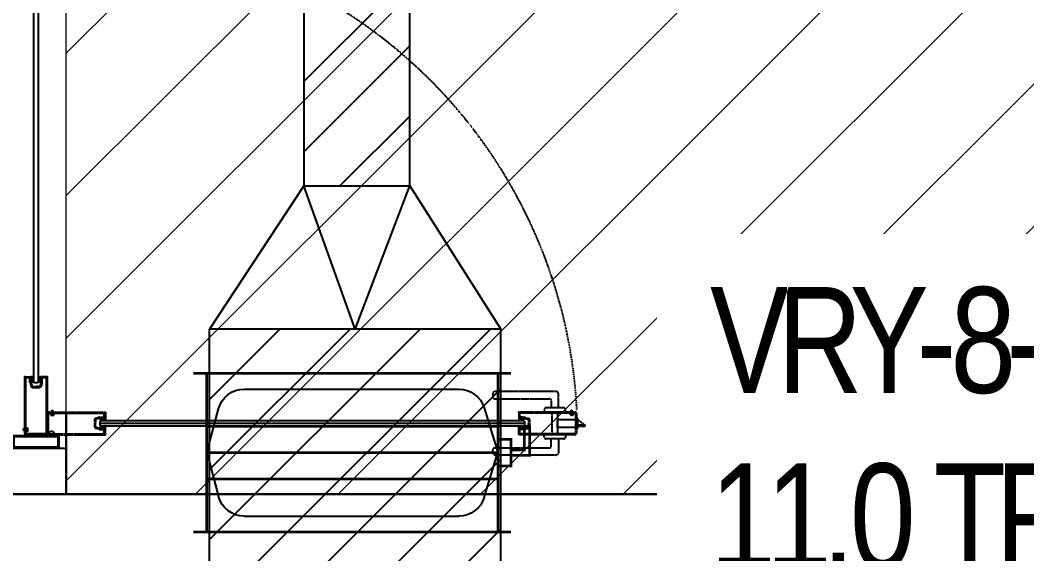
# Model space of a CAD drawing. Header units: millimetres. Extents: x 148480 to 578986, y 39883 to 155062.
# Drawn here: x 248764 to 250666, y 125419 to 126428 of the extents above; entities that cross this region are included whole.
import ezdxf

# ---------------------------------------------------------------- set-up
doc = ezdxf.new("R2010")
doc.units = ezdxf.units.MM
doc.linetypes.add('CONTINOUS', pattern=[0])
doc.linetypes.add('HIDDEN', pattern=[0.375, 0.25, -0.125])
for name, color, linetype in [('2', 7, 'Continuous'), ('CONC-WALL', 1, 'Continuous'), ('DNM JEB', 4, 'Continuous'), ('Hatch 01_UC', 7, 'Continuous'), ('Layer4', 6, 'Continuous'), ('M HVAC-Volume Control Damper', 3, 'Continuous'), ('M-HVAC ELLIPTICAL DUCT', 6, 'Continuous'), ('M-HVAC-INSULATION', 8, 'Continuous'), ('M-HVAC-SUPPLY AIR DUCT', 4, 'Continuous'), ('TENANCY', 3, 'Continuous')]:
    doc.layers.add(name, color=color, linetype=linetype)
for name, color, linetype, lineweight in [('I-PART-GYP', 6, 'Continuous', 30), ('M-HVAC-Volume Control Damper', 3, 'Continuous', 9), ('P-PIPE-IDEN', 7, 'Continuous', 9)]:
    doc.layers.add(name, color=color, linetype=linetype, lineweight=lineweight)
doc.styles.add('Arial_2', font='arial.ttf', dxfattribs={"height": 75})

# ---------------------------------------------------------------- blocks, each defined once
blk = doc.blocks.new('A$C5BB6640F')
at = {"layer": '2', "color": 8, "linetype": 'Continuous'}
for p, q in [((0.8, 2.6), (0, 0)), ((1, 2.6), (0.5, 0)), ((2.1, 8.2), (0.8, 8.2)), ((0.8, 8.2), (0.8, 2.6)), ((2.1, 6.4), (0.8, 6.4)), ((2.1, 4.5), (0.8, 4.5)), ((2.1, 2.6), (0.8, 2.6)), ((1.2, 2.6), (0.9, 0)), ((1.4, 2.6), (1.4, 0)), ((1.6, 2.6), (1.9, 0)), ((1.8, 2.6), (2.3, 0)), ((2.1, 8.2), (2.1, 2.6)), ((2.1, 2.6), (2.8, 0))]:
    blk.add_line(p, q, dxfattribs=at)
blk = doc.blocks.new('A$C4A242C7C')
at = {"layer": '2', "color": 8, "linetype": 'Continuous'}
for p, q in [((0, 4), (0, 115.4)), ((0.4, 115.8), (0.6, 115.8)), ((1.4, 115), (13, 115)), ((2, 113), (10.5, 113)), ((2, 4), (2, 113)), ((10.5, 103.9), (10.5, 113)), ((10.6, 103.4), (12.8, 95.2)), ((14, 111.3), (12.5, 111.3)), ((12.5, 104.8), (12.5, 111.3)), ((14, 104.8), (12.5, 104.8)), ((14.8, 103.8), (12.5, 103.8)), ((12.5, 103.8), (14.7, 95.7)), ((13, 115), (13, 112.6)), ((14.7, 112.6), (13, 112.6)), ((14, 110), (14, 111.3)), ((14, 106.1), (14, 104.8)), ((14.3, 109.8), (15, 110)), ((14.3, 106.3), (15, 106.1)), ((14.7, 112.6), (15.2, 110.4)), ((14.8, 103.8), (15.2, 105.6)), ((30.3, 112.6), (29.8, 110.4)), ((30.2, 103.8), (29.8, 105.6)), ((30.7, 109.8), (30, 110)), ((30.7, 106.3), (30, 106.1)), ((30.2, 103.8), (32.5, 103.8)), ((32, 112.6), (30.3, 112.6)), ((32.5, 103.8), (30.3, 95.7)), ((31, 111.3), (32.5, 111.3)), ((31, 110), (31, 111.3)), ((31, 106.1), (31, 104.8)), ((31, 104.8), (32.5, 104.8)), ((32, 115), (32, 112.6)), ((43.6, 115), (32, 115)), ((34.4, 103.4), (32.2, 95.2)), ((32.5, 104.8), (32.5, 111.3)), ((34.5, 113), (43, 113)), ((34.5, 103.9), (34.5, 113)), ((43, 14.2), (43, 113)), ((44.6, 115.8), (44.4, 115.8)), ((45, 11.7), (45, 115.4)), ((14.7, 95.7), (22.5, 95.7)), ((30.3, 93.7), (14.7, 93.7)), ((30.3, 95.7), (22.5, 95.7)), ((4, 2), (41, 2)), ((4, 0), (41, 0)), ((38.5, 8.4), (38.5, 11.7)), ((42.5, 13.7), (40.5, 13.7)), ((40.5, 8.8), (40.5, 11.3)), ((42.5, 6.4), (40.5, 6.4)), ((44, 11.7), (40.9, 11.7)), ((44, 8.4), (40.9, 8.4)), ((43, 4), (43, 5.9)), ((44, 11.6), (44, 11.7)), ((44, 8.4), (44, 8.5)), ((44.4, 11.2), (44.5, 11.2)), ((44.4, 8.9), (44.5, 8.9)), ((45, 4), (45, 8.4))]:
    blk.add_line(p, q, dxfattribs=at)
for centre, radius, start, end in [((0.4, 115.4), 0.4, 90, 180), ((0.6, 115.4), 0.4, 0, 90), ((1.4, 115.4), 0.4, 180, 270), ((12.5, 103.9), 2, 180, 195), ((14.2, 110), 0.2, 180, 285), ((14.2, 106.1), 0.2, 75, 180), ((14.8, 110.3), 0.4, 285, 15), ((14.8, 105.7), 0.4, 345, 75), ((30.1, 110.3), 0.4, 165, 255), ((30.1, 105.7), 0.4, 105, 195), ((30.8, 110), 0.2, 255, 0), ((30.8, 106.1), 0.2, 0, 105), ((32.5, 103.9), 2, 345, 0), ((43.6, 115.4), 0.4, 270, 0), ((44.4, 115.4), 0.4, 90, 180), ((44.6, 115.4), 0.4, 0, 90), ((14.7, 95.7), 2, 195, 270), ((30.3, 95.7), 2, 270, 345), ((4, 4), 4, 180, 270), ((4, 4), 2, 180, 270), ((40.5, 11.7), 2, 90, 180), ((40.5, 8.4), 2, 180, 270), ((40.9, 11.3), 0.4, 90, 180), ((40.9, 8.8), 0.4, 180, 270), ((41, 4), 4, 270, 0), ((41, 4), 2, 270, 0), ((42.5, 14.2), 0.5, 270, 0), ((42.5, 5.9), 0.5, 0, 90), ((44.4, 11.6), 0.4, 180, 270), ((44.4, 8.5), 0.4, 90, 180), ((44.5, 11.7), 0.5, 270, 0), ((44.5, 8.4), 0.5, 0, 90)]:
    blk.add_arc(centre, radius, start, end, dxfattribs=at)
blk = doc.blocks.new('A$C109E4DED')
at = {"layer": 'TENANCY', "rotation": 90}
blk.add_blockref('A$C4A242C7C', (75.8, 0), dxfattribs=at)
blk = doc.blocks.new('A$C57546ED1')
at = {"layer": '2', "color": 8, "linetype": 'Continuous'}
mesh = blk.add_polyface(dxfattribs=at)
corners = [(1, 3.4), (0.7, 2.6), (0, 2.7), (0.8, 4.1)]
mesh.append_faces([[corners[k] for k in face] for face in [(0, 1, 2, 3)]], dxfattribs={"color": 8})
mesh = blk.add_polyface(dxfattribs=at)
corners = [(2, 3.4), (2, 2.6), (0.7, 2.6), (1, 3.4)]
mesh.append_faces([[corners[k] for k in face] for face in [(0, 1, 2, 3)]], dxfattribs={"color": 8})
mesh = blk.add_polyface(dxfattribs=at)
corners = [(2.3, 4.1), (2.2, 1.7), (2, 2.6), (2, 3.4)]
mesh.append_faces([[corners[k] for k in face] for face in [(0, 1, 2, 3)]], dxfattribs={"color": 8})
mesh = blk.add_polyface(dxfattribs=at)
corners = [(2.7, 3.4), (2.5, 2.5), (2.2, 1.7), (2.3, 4.1)]
mesh.append_faces([[corners[k] for k in face] for face in [(0, 1, 2, 3)]], dxfattribs={"color": 8})
mesh = blk.add_polyface(dxfattribs=at)
corners = [(3.3, 3.4), (3.2, 2.5), (2.5, 2.5), (2.7, 3.4)]
mesh.append_faces([[corners[k] for k in face] for face in [(0, 1, 2, 3)]], dxfattribs={"color": 8})
mesh = blk.add_polyface(dxfattribs=at)
corners = [(3.6, 4.2), (3.5, 2.4), (3.2, 2.5), (3.3, 3.4)]
mesh.append_faces([[corners[k] for k in face] for face in [(0, 1, 2, 3)]], dxfattribs={"color": 8})
mesh = blk.add_polyface(dxfattribs=at)
corners = [(4.1, 3.5), (3.9, 2.4), (3.5, 2.4), (3.6, 4.2)]
mesh.append_faces([[corners[k] for k in face] for face in [(0, 1, 2, 3)]], dxfattribs={"color": 8})
mesh = blk.add_polyface(dxfattribs=at)
corners = [(6.5, 3.6), (5.8, 2.3), (3.9, 2.4), (4.1, 3.5)]
mesh.append_faces([[corners[k] for k in face] for face in [(0, 1, 2, 3)]], dxfattribs={"color": 8})
mesh = blk.add_polyface(dxfattribs=at)
corners = [(6.8, 4.6), (6.2, 0), (5.8, 2.3), (6.5, 3.6)]
mesh.append_faces([[corners[k] for k in face] for face in [(0, 1, 2, 3)]], dxfattribs={"color": 8})
mesh = blk.add_polyface(dxfattribs=at)
corners = [(7.9, 4.6), (7.5, 0), (6.2, 0), (6.8, 4.6)]
mesh.append_faces([[corners[k] for k in face] for face in [(0, 1, 2, 3)]], dxfattribs={"color": 8})
blk = doc.blocks.new('GFC1')
at = {"color": 8, "linetype": 'Continuous'}
blk.add_line((329522.2, 126518.3), (321483.6, 126518.3), dxfattribs=at)
at = {"layer": 'CONC-WALL', "color": 8, "linetype": 'Continuous', "lineweight": 30}
blk.add_line((329522.2, 126518.3), (320233.1, 126518.3), dxfattribs=at)
for points in [[(321820.9, 126518.3), (320233.1, 126518.3)], [(322020.9, 126518.3), (321820.9, 126518.3)]]:
    blk.add_lwpolyline(points, dxfattribs=at)
at = {"layer": 'DNM JEB', "color": 8}
for p, q in [((321421.7, 127477.3), (321421.7, 126731)), ((321431.2, 126731), (321431.2, 127477.3)), ((322347.6, 126656.9), (321548.1, 126656.9)), ((321548.1, 126647.4), (322347.6, 126647.4))]:
    blk.add_line(p, q, dxfattribs=at)
at = {"layer": 'DNM JEB', "color": 8, "linetype": 'HIDDEN'}
for p, q in [((321456.8, 126674.8), (321456.1, 126677.3)), ((321457, 126674.8), (321456.5, 126677.3)), ((321457.2, 126674.8), (321456.9, 126677.3)), ((321457.4, 126674.8), (321457.4, 126677.3)), ((321457.6, 126674.8), (321457.8, 126677.3)), ((321457.8, 126674.8), (321458.3, 126677.3)), ((321458, 126674.8), (321458.7, 126677.3)), ((322437.8, 126674.8), (322437.1, 126677.3)), ((322438, 126674.8), (322437.5, 126677.3)), ((322438.2, 126674.8), (322438, 126677.3)), ((322438.4, 126674.8), (322438.4, 126677.3)), ((322438.6, 126674.8), (322438.9, 126677.3)), ((322438.8, 126674.8), (322439.3, 126677.3)), ((322439, 126674.8), (322439.8, 126677.3)), ((321447.9, 126634.6), (321447.9, 126669.8)), ((321449.8, 126634.6), (321449.8, 126669.8)), ((321451.7, 126673.6), (321455.8, 126673.6)), ((321451.7, 126671.7), (321453.4, 126671.7)), ((321453.9, 126671.2), (321453.9, 126669.3)), ((321455.8, 126672.6), (321455.9, 126672.6)), ((321455.8, 126672.6), (321455.8, 126669.7)), ((321455.8, 126667.4), (321459, 126667.4)), ((321456.2, 126669.3), (321458.6, 126669.3)), ((321456.3, 126673), (321456.3, 126673.1)), ((321458, 126674.8), (321456.8, 126674.8)), ((321456.8, 126669.5), (321456.8, 126674.8)), ((321458, 126673), (321456.8, 126673)), ((321458, 126671.2), (321456.8, 126671.2)), ((321458, 126669.5), (321456.8, 126669.5)), ((321458, 126669.5), (321458, 126674.8)), ((321458.5, 126673), (321458.5, 126673.1)), ((321458.9, 126672.6), (321459, 126672.6)), ((321459, 126673.6), (321557.8, 126673.6)), ((321459, 126672.6), (321459, 126669.7)), ((321460.9, 126671.2), (321460.9, 126669.3)), ((321461.3, 126671.7), (321555.5, 126671.7)), ((321537.1, 126659.6), (321537.1, 126644.7)), ((321546.3, 126663.5), (321538.5, 126661.4)), ((321546.7, 126661.7), (321539, 126659.6)), ((321539, 126659.6), (321539, 126652.2)), ((321546.7, 126659.6), (321546.7, 126661.7)), ((321546.7, 126659.6), (321548.4, 126659.1)), ((321546.8, 126663.6), (321555.5, 126663.6)), ((321547.6, 126660.3), (321547.6, 126661.7)), ((321547.6, 126661.7), (321553.8, 126661.7)), ((321548.9, 126660.3), (321547.6, 126660.3)), ((321549.1, 126660), (321548.9, 126659.4)), ((321552.4, 126660), (321552.6, 126659.4)), ((321552.6, 126660.3), (321553.8, 126660.3)), ((321555.1, 126659.6), (321553, 126659.1)), ((321553.8, 126660.3), (321553.8, 126661.7)), ((321555.1, 126661.2), (321555.1, 126659.6)), ((321557.4, 126661.2), (321555.1, 126661.2)), ((321555.5, 126663.6), (321555.5, 126671.7)), ((321557.4, 126672.3), (321557.4, 126661.2)), ((321558.1, 126673.2), (321558.1, 126673)), ((322337.6, 126673.2), (322337.6, 126673)), ((322436.8, 126673.6), (322338, 126673.6)), ((322338.3, 126672.3), (322338.3, 126661.2)), ((322338.3, 126661.2), (322340.6, 126661.2)), ((322340.2, 126663.6), (322340.2, 126671.7)), ((322434.4, 126671.7), (322340.2, 126671.7)), ((322348.9, 126663.6), (322340.2, 126663.6)), ((322340.6, 126661.2), (322340.6, 126659.6)), ((322340.6, 126659.6), (322342.7, 126659.1)), ((322341.9, 126660.3), (322341.9, 126661.7)), ((322348.1, 126661.7), (322341.9, 126661.7)), ((322343.1, 126660.3), (322341.9, 126660.3)), ((322343.3, 126660), (322343.1, 126659.4)), ((322346.7, 126660), (322346.9, 126659.4)), ((322346.9, 126660.3), (322348.1, 126660.3)), ((322349, 126659.6), (322347.3, 126659.1)), ((322348.1, 126660.3), (322348.1, 126661.7)), ((322349, 126659.6), (322349, 126661.7)), ((322349, 126661.7), (322356.7, 126659.6)), ((322349.4, 126663.5), (322357.2, 126661.4)), ((322356.7, 126659.6), (322356.7, 126652.2)), ((322358.6, 126659.6), (322358.6, 126644.7)), ((322434.9, 126671.2), (322434.9, 126669.3)), ((322436.9, 126672.6), (322436.8, 126672.6)), ((322436.8, 126672.6), (322436.8, 126669.7)), ((322439.9, 126667.4), (322436.8, 126667.4)), ((322439.5, 126669.3), (322437.1, 126669.3)), ((322437.2, 126673), (322437.2, 126673.1)), ((322437.8, 126674.8), (322439, 126674.8)), ((322437.8, 126669.5), (322437.8, 126674.8)), ((322437.8, 126673), (322439, 126673)), ((322437.8, 126671.2), (322439, 126671.2)), ((322437.8, 126669.5), (322439, 126669.5)), ((322439, 126669.5), (322439, 126674.8)), ((322439.4, 126673), (322439.4, 126673.1)), ((322439.9, 126672.6), (322439.8, 126672.6)), ((322444.1, 126673.6), (322439.9, 126673.6)), ((322439.9, 126672.6), (322439.9, 126669.7)), ((322441.8, 126671.2), (322441.8, 126669.3)), ((322444.1, 126671.7), (322442.3, 126671.7)), ((322446, 126634.6), (322446, 126669.8)), ((322447.9, 126634.6), (322447.9, 126669.8)), ((321546.3, 126640.8), (321538.5, 126642.9)), ((321539, 126644.7), (321539, 126652.2)), ((321546.7, 126642.7), (321539, 126644.7)), ((321546.7, 126644.8), (321548.4, 126645.3)), ((321546.7, 126644.8), (321546.7, 126642.7)), ((321546.8, 126640.7), (321555.5, 126640.7)), ((321547.6, 126644.1), (321547.6, 126642.6)), ((321548.9, 126644.1), (321547.6, 126644.1)), ((321547.6, 126642.6), (321553.8, 126642.6)), ((321549.1, 126644.3), (321548.9, 126645)), ((321552.4, 126644.3), (321552.6, 126645)), ((321552.6, 126644.1), (321553.8, 126644.1)), ((321555.1, 126644.7), (321553, 126645.3)), ((321553.8, 126644.1), (321553.8, 126642.6)), ((321555.1, 126644.7), (321555.1, 126643.1)), ((321557.4, 126643.1), (321555.1, 126643.1)), ((321555.5, 126632.6), (321555.5, 126640.7)), ((321557.4, 126632.1), (321557.4, 126643.1)), ((322338.3, 126643.1), (322340.6, 126643.1)), ((322338.3, 126632.1), (322338.3, 126643.1)), ((322340.2, 126632.6), (322340.2, 126640.7)), ((322348.9, 126640.7), (322340.2, 126640.7)), ((322340.6, 126644.7), (322342.7, 126645.3)), ((322340.6, 126644.7), (322340.6, 126643.1)), ((322343.1, 126644.1), (322341.9, 126644.1)), ((322341.9, 126644.1), (322341.9, 126642.6)), ((322348.1, 126642.6), (322341.9, 126642.6)), ((322343.3, 126644.3), (322343.1, 126645)), ((322346.7, 126644.3), (322346.9, 126645)), ((322346.9, 126644.1), (322348.1, 126644.1)), ((322349, 126644.8), (322347.3, 126645.3)), ((322348.1, 126644.1), (322348.1, 126642.6)), ((322349, 126644.8), (322349, 126642.7)), ((322349, 126642.7), (322356.7, 126644.7)), ((322349.4, 126640.8), (322357.2, 126642.9)), ((322356.7, 126644.7), (322356.7, 126652.2)), ((321451.7, 126632.6), (321555.5, 126632.6)), ((321451.7, 126630.7), (321557.8, 126630.7)), ((321558.1, 126631.1), (321558.1, 126631.3)), ((322337.6, 126631.1), (322337.6, 126631.3)), ((322444.1, 126630.7), (322338, 126630.7)), ((322444.1, 126632.6), (322340.2, 126632.6))]:
    blk.add_line(p, q, dxfattribs=at)
at = {"layer": 'DNM JEB', "color": 8, "linetype": 'Continuous'}
for p, q in [((321405.9, 126629), (321452.7, 126629)), ((321383.6, 126605.2), (321483.6, 126605.2))]:
    blk.add_line(p, q, dxfattribs=at)
at = {"layer": 'DNM JEB', "color": 8}
for points in [[(321421.7, 126731), (321423.1, 126729.5), (321429.8, 126729.5), (321431.2, 126731)], [(322349.1, 126652.2), (321546.7, 126652.2)]]:
    blk.add_lwpolyline(points, dxfattribs=at)
at = {"layer": 'DNM JEB', "color": 8, "linetype": 'HIDDEN'}
for points in [[(322413.1, 126681.6), (322413.1, 126708.7, 0.414214), (322409.7, 126712.1), (322292.6, 126712.1, 0.414214), (322289.3, 126708.7), (322289.3, 126702.1, 0.414214), (322292.6, 126698.7), (322396.4, 126698.7, -0.414214), (322399.7, 126695.4), (322399.7, 126681.6)], [(322426.4, 126673.6), (322426.4, 126678.3, 0.414214), (322423.1, 126681.6), (322389.7, 126681.6, 0.414214), (322386.4, 126678.3), (322386.4, 126673.6)], [(322413.1, 126622.7), (322413.1, 126595.6, -0.414214), (322409.7, 126592.3), (322292.6, 126592.3, -0.414214), (322289.3, 126595.6), (322289.3, 126602.3, -0.414214), (322292.6, 126605.6), (322396.4, 126605.6, 0.414214), (322399.7, 126609), (322399.7, 126622.7)], [(322426.4, 126630.7), (322426.4, 126626.1, -0.414214), (322423.1, 126622.7), (322389.7, 126622.7, -0.414214), (322386.4, 126626.1), (322386.4, 126630.7)]]:
    blk.add_lwpolyline(points, format="xyb", dxfattribs=at)
for points in [[(321548.1, 126656.9), (321546.7, 126655.5), (321546.7, 126648.8), (321548.1, 126647.4)], [(322347.6, 126656.9), (322349.1, 126655.5), (322349.1, 126648.8), (322347.6, 126647.4)], [(322450.1, 126657.9), (322451.5, 126657.9), (322462.8, 126649.3)], [(322450.1, 126649.3), (322462.8, 126649.3), (322462.8, 126646.5), (322450.1, 126646.5)]]:
    blk.add_lwpolyline(points, dxfattribs=at)
for points in [[(322411.2, 126630.7), (322401.6, 126630.7), (322401.6, 126673.6), (322411.2, 126673.6)], [(322446.3, 126644.5), (322411.2, 126644.5), (322411.2, 126659.7), (322446.3, 126659.7)], [(322447.9, 126660.7), (322446.3, 126660.7), (322446.3, 126643.6), (322447.9, 126643.6)], [(322450.1, 126661.7), (322447.9, 126661.7), (322447.9, 126642.6), (322450.1, 126642.6)]]:
    blk.add_lwpolyline(points, close=True, dxfattribs=at)
at = {"layer": 'DNM JEB', "color": 8, "linetype": 'Continuous'}
for points in [[(321383.6, 126605.2), (321383.6, 126629), (321469.3, 126629), (321469.3, 126605.2)], [(321385.5, 126607.1), (321385.5, 126627.1), (321467.4, 126627.1), (321467.4, 126607.1)]]:
    blk.add_lwpolyline(points, close=True, dxfattribs=at)
blk.add_lwpolyline([(321451.4, 126630.7), (321405.9, 126630.7), (321405.9, 126629)], dxfattribs=at)
at = {"layer": 'DNM JEB', "color": 8, "linetype": 'HIDDEN', "ltscale": 0.1}
blk.add_arc((321498.7, 126628.9), 950.6, 2.8185, 93.4941, dxfattribs=at)
at = {"layer": 'DNM JEB', "color": 8, "linetype": 'HIDDEN'}
for centre, radius, start, end in [((321451.7, 126669.8), 3.81, 90, 180), ((321451.7, 126669.8), 1.9, 90, 180), ((321453.4, 126671.2), 0.476, 0, 90), ((321455.8, 126669.3), 1.9, 180, 270), ((321455.8, 126673.1), 0.476, 0, 90), ((321456.2, 126669.7), 0.381, 180, 270), ((321455.9, 126673), 0.381, 270, 0), ((321459, 126673.1), 0.476, 90, 180), ((321458.9, 126673), 0.381, 180, 270), ((321458.6, 126669.7), 0.381, 270, 0), ((321459, 126669.3), 1.9, 270, 0), ((321461.3, 126671.2), 0.476, 90, 180), ((321539, 126659.6), 1.9, 105, 180), ((321546.8, 126661.7), 1.9, 90, 105), ((321548.5, 126659.5), 0.381, 255, 345), ((321548.9, 126660.1), 0.19, 345, 90), ((321552.6, 126660.1), 0.19, 90, 195), ((321552.9, 126659.5), 0.381, 195, 285), ((321557.8, 126672.3), 0.381, 90, 180), ((321557.8, 126673.2), 0.381, 0, 90), ((321557.8, 126673), 0.381, 270, 0), ((322338, 126673.2), 0.381, 90, 180), ((322338, 126673), 0.381, 180, 270), ((322338, 126672.3), 0.381, 0, 90), ((322342.8, 126659.5), 0.381, 255, 345), ((322343.1, 126660.1), 0.19, 345, 90), ((322346.9, 126660.1), 0.19, 90, 195), ((322347.2, 126659.5), 0.381, 195, 285), ((322348.9, 126661.7), 1.9, 75, 90), ((322356.7, 126659.6), 1.9, 0, 75), ((322434.4, 126671.2), 0.476, 0, 90), ((322436.8, 126669.3), 1.9, 180, 270), ((322436.8, 126673.1), 0.476, 0, 90), ((322437.1, 126669.7), 0.381, 180, 270), ((322436.9, 126673), 0.381, 270, 0), ((322439.9, 126673.1), 0.476, 90, 180), ((322439.8, 126673), 0.381, 180, 270), ((322439.5, 126669.7), 0.381, 270, 0), ((322439.9, 126669.3), 1.9, 270, 0), ((322442.3, 126671.2), 0.476, 90, 180), ((322444.1, 126669.8), 3.81, 0, 90), ((322444.1, 126669.8), 1.9, 0, 90), ((321539, 126644.7), 1.9, 180, 255), ((321546.8, 126642.6), 1.9, 255, 270), ((321548.5, 126644.9), 0.381, 15, 105), ((321548.9, 126644.3), 0.19, 270, 15), ((321552.6, 126644.3), 0.19, 165, 270), ((321552.9, 126644.9), 0.381, 75, 165), ((322342.8, 126644.9), 0.381, 15, 105), ((322343.1, 126644.3), 0.19, 270, 15), ((322346.9, 126644.3), 0.19, 165, 270), ((322347.2, 126644.9), 0.381, 75, 165), ((322348.9, 126642.6), 1.9, 270, 285), ((322356.7, 126644.7), 1.9, 285, 0), ((321451.7, 126634.6), 3.81, 180, 270), ((321451.7, 126634.6), 1.9, 180, 270), ((321557.8, 126632.1), 0.381, 180, 270), ((321557.8, 126631.3), 0.381, 0, 90), ((321557.8, 126631.1), 0.381, 270, 0), ((322338, 126631.3), 0.381, 90, 180), ((322338, 126631.1), 0.381, 180, 270), ((322338, 126632.1), 0.381, 270, 0), ((322444.1, 126634.6), 3.81, 270, 0), ((322444.1, 126634.6), 1.9, 270, 0)]:
    blk.add_arc(centre, radius, start, end, dxfattribs=at)
at = {"layer": 'DNM JEB', "color": 8, "linetype": 'Continuous', "extrusion": (0, 0, -1)}
blk.add_arc((-321455.6, 126632.6), 4.58, 336.5437, 308.2063, dxfattribs=at)
at = {"layer": 'I-PART-GYP', "color": 8, "linetype": 'CONTINOUS'}
blk.add_line((321483.6, 126673.6), (321483.6, 126518.3), dxfattribs=at)
at = {"layer": 'DNM JEB', "color": 8}
for name, p, xscale, yscale, zscale, rotation in [('A$C109E4DED', (321447.9, 126702.9), -0.9523809523809526, 0.9523809523809526, 0.9523809523809526, 89.99999999999997), ('A$C5BB6640F', (321401.3, 126638.9), -0.9523809523809523, 0.9523809523809523, 0.9523809523809523, 270)]:
    blk.add_blockref(name, p, dxfattribs=dict(at, xscale=xscale, yscale=yscale, zscale=zscale, rotation=rotation))
at = {"layer": 'DNM JEB', "color": 8, "ltscale": 1.2}
for p, xscale, yscale, zscale, rotation in [((321417.4, 126733.1), -0.9523809523809523, 0.9523809523809523, 0.9523809523809523, 270), ((321435.5, 126733.1), 0.9523809523809526, 0.9523809523809526, 0.9523809523809526, 90)]:
    blk.add_blockref('A$C57546ED1', p, dxfattribs=dict(at, xscale=xscale, yscale=yscale, zscale=zscale, rotation=rotation))
at = {"layer": 'DNM JEB', "color": 8, "linetype": 'HIDDEN'}
mesh = blk.add_polyface(dxfattribs=at)
corners = [(321551.2, 126658), (321550.9, 126658.7), (321550.2, 126658.6), (321551, 126657.3)]
mesh.append_faces([[corners[k] for k in face] for face in [(3, 2, 1, 0)]], dxfattribs={"color": 8})
mesh = blk.add_polyface(dxfattribs=at)
corners = [(321552.1, 126658), (321552.1, 126658.8), (321550.9, 126658.7), (321551.2, 126658)]
mesh.append_faces([[corners[k] for k in face] for face in [(3, 2, 1, 0)]], dxfattribs={"color": 8})
mesh = blk.add_polyface(dxfattribs=at)
corners = [(321552.4, 126657.3), (321552.3, 126659.6), (321552.1, 126658.8), (321552.1, 126658)]
mesh.append_faces([[corners[k] for k in face] for face in [(3, 2, 1, 0)]], dxfattribs={"color": 8})
mesh = blk.add_polyface(dxfattribs=at)
corners = [(321552.8, 126658), (321552.6, 126658.8), (321552.3, 126659.6), (321552.4, 126657.3)]
mesh.append_faces([[corners[k] for k in face] for face in [(3, 2, 1, 0)]], dxfattribs={"color": 8})
mesh = blk.add_polyface(dxfattribs=at)
corners = [(321553.4, 126657.9), (321553.3, 126658.9), (321552.6, 126658.8), (321552.8, 126658)]
mesh.append_faces([[corners[k] for k in face] for face in [(3, 2, 1, 0)]], dxfattribs={"color": 8})
mesh = blk.add_polyface(dxfattribs=at)
corners = [(321553.7, 126657.2), (321553.5, 126658.9), (321553.3, 126658.9), (321553.4, 126657.9)]
mesh.append_faces([[corners[k] for k in face] for face in [(3, 2, 1, 0)]], dxfattribs={"color": 8})
mesh = blk.add_polyface(dxfattribs=at)
corners = [(321554.1, 126657.9), (321553.9, 126658.9), (321553.5, 126658.9), (321553.7, 126657.2)]
mesh.append_faces([[corners[k] for k in face] for face in [(3, 2, 1, 0)]], dxfattribs={"color": 8})
mesh = blk.add_polyface(dxfattribs=at)
corners = [(321556.4, 126657.8), (321555.8, 126659), (321553.9, 126658.9), (321554.1, 126657.9)]
mesh.append_faces([[corners[k] for k in face] for face in [(3, 2, 1, 0)]], dxfattribs={"color": 8})
mesh = blk.add_polyface(dxfattribs=at)
corners = [(321556.7, 126656.9), (321556.2, 126661.2), (321555.8, 126659), (321556.4, 126657.8)]
mesh.append_faces([[corners[k] for k in face] for face in [(3, 2, 1, 0)]], dxfattribs={"color": 8})
mesh = blk.add_polyface(dxfattribs=at)
corners = [(321557.8, 126656.9), (321557.4, 126661.2), (321556.2, 126661.2), (321556.7, 126656.9)]
mesh.append_faces([[corners[k] for k in face] for face in [(3, 2, 1, 0)]], dxfattribs={"color": 8})
mesh = blk.add_polyface(dxfattribs=at)
corners = [(322338, 126656.9), (322338.3, 126661.2), (322339.5, 126661.2), (322339, 126656.9)]
mesh.append_faces([[corners[k] for k in face] for face in [(3, 2, 1, 0)]], dxfattribs={"color": 8})
mesh = blk.add_polyface(dxfattribs=at)
corners = [(322339, 126656.9), (322339.5, 126661.2), (322340, 126659), (322339.3, 126657.8)]
mesh.append_faces([[corners[k] for k in face] for face in [(3, 2, 1, 0)]], dxfattribs={"color": 8})
mesh = blk.add_polyface(dxfattribs=at)
corners = [(322339.3, 126657.8), (322340, 126659), (322341.8, 126658.9), (322341.6, 126657.9)]
mesh.append_faces([[corners[k] for k in face] for face in [(3, 2, 1, 0)]], dxfattribs={"color": 8})
mesh = blk.add_polyface(dxfattribs=at)
corners = [(322341.6, 126657.9), (322341.8, 126658.9), (322342.2, 126658.9), (322342, 126657.2)]
mesh.append_faces([[corners[k] for k in face] for face in [(3, 2, 1, 0)]], dxfattribs={"color": 8})
mesh = blk.add_polyface(dxfattribs=at)
corners = [(322342, 126657.2), (322342.2, 126658.9), (322342.4, 126658.9), (322342.3, 126657.9)]
mesh.append_faces([[corners[k] for k in face] for face in [(3, 2, 1, 0)]], dxfattribs={"color": 8})
mesh = blk.add_polyface(dxfattribs=at)
corners = [(322342.3, 126657.9), (322342.4, 126658.9), (322343.1, 126658.8), (322342.9, 126658)]
mesh.append_faces([[corners[k] for k in face] for face in [(3, 2, 1, 0)]], dxfattribs={"color": 8})
mesh = blk.add_polyface(dxfattribs=at)
corners = [(322342.9, 126658), (322343.1, 126658.8), (322343.4, 126659.6), (322343.3, 126657.3)]
mesh.append_faces([[corners[k] for k in face] for face in [(3, 2, 1, 0)]], dxfattribs={"color": 8})
mesh = blk.add_polyface(dxfattribs=at)
corners = [(322343.3, 126657.3), (322343.4, 126659.6), (322343.6, 126658.8), (322343.6, 126658)]
mesh.append_faces([[corners[k] for k in face] for face in [(3, 2, 1, 0)]], dxfattribs={"color": 8})
mesh = blk.add_polyface(dxfattribs=at)
corners = [(322343.6, 126658), (322343.6, 126658.8), (322344.8, 126658.7), (322344.6, 126658)]
mesh.append_faces([[corners[k] for k in face] for face in [(3, 2, 1, 0)]], dxfattribs={"color": 8})
mesh = blk.add_polyface(dxfattribs=at)
corners = [(322344.6, 126658), (322344.8, 126658.7), (322345.5, 126658.6), (322344.8, 126657.3)]
mesh.append_faces([[corners[k] for k in face] for face in [(3, 2, 1, 0)]], dxfattribs={"color": 8})
mesh = blk.add_polyface(dxfattribs=at)
corners = [(321551.2, 126646.3), (321550.9, 126645.6), (321550.2, 126645.7), (321551, 126647)]
mesh.append_faces([[corners[k] for k in face] for face in [(3, 2, 1, 0)]], dxfattribs={"color": 8})
mesh = blk.add_polyface(dxfattribs=at)
corners = [(321552.1, 126646.4), (321552.1, 126645.6), (321550.9, 126645.6), (321551.2, 126646.3)]
mesh.append_faces([[corners[k] for k in face] for face in [(3, 2, 1, 0)]], dxfattribs={"color": 8})
mesh = blk.add_polyface(dxfattribs=at)
corners = [(321552.4, 126647), (321552.3, 126644.8), (321552.1, 126645.6), (321552.1, 126646.4)]
mesh.append_faces([[corners[k] for k in face] for face in [(3, 2, 1, 0)]], dxfattribs={"color": 8})
mesh = blk.add_polyface(dxfattribs=at)
corners = [(321552.8, 126646.4), (321552.6, 126645.5), (321552.3, 126644.8), (321552.4, 126647)]
mesh.append_faces([[corners[k] for k in face] for face in [(3, 2, 1, 0)]], dxfattribs={"color": 8})
mesh = blk.add_polyface(dxfattribs=at)
corners = [(321553.4, 126646.4), (321553.3, 126645.5), (321552.6, 126645.5), (321552.8, 126646.4)]
mesh.append_faces([[corners[k] for k in face] for face in [(3, 2, 1, 0)]], dxfattribs={"color": 8})
mesh = blk.add_polyface(dxfattribs=at)
corners = [(321553.7, 126647.1), (321553.5, 126645.5), (321553.3, 126645.5), (321553.4, 126646.4)]
mesh.append_faces([[corners[k] for k in face] for face in [(3, 2, 1, 0)]], dxfattribs={"color": 8})
mesh = blk.add_polyface(dxfattribs=at)
corners = [(321554.1, 126646.4), (321553.9, 126645.4), (321553.5, 126645.5), (321553.7, 126647.1)]
mesh.append_faces([[corners[k] for k in face] for face in [(3, 2, 1, 0)]], dxfattribs={"color": 8})
mesh = blk.add_polyface(dxfattribs=at)
corners = [(321556.4, 126646.5), (321555.8, 126645.3), (321553.9, 126645.4), (321554.1, 126646.4)]
mesh.append_faces([[corners[k] for k in face] for face in [(3, 2, 1, 0)]], dxfattribs={"color": 8})
mesh = blk.add_polyface(dxfattribs=at)
corners = [(321556.7, 126647.5), (321556.2, 126643.1), (321555.8, 126645.3), (321556.4, 126646.5)]
mesh.append_faces([[corners[k] for k in face] for face in [(3, 2, 1, 0)]], dxfattribs={"color": 8})
mesh = blk.add_polyface(dxfattribs=at)
corners = [(321557.8, 126647.5), (321557.4, 126643.1), (321556.2, 126643.1), (321556.7, 126647.5)]
mesh.append_faces([[corners[k] for k in face] for face in [(3, 2, 1, 0)]], dxfattribs={"color": 8})
mesh = blk.add_polyface(dxfattribs=at)
corners = [(322338, 126647.5), (322338.3, 126643.1), (322339.5, 126643.1), (322339, 126647.5)]
mesh.append_faces([[corners[k] for k in face] for face in [(3, 2, 1, 0)]], dxfattribs={"color": 8})
mesh = blk.add_polyface(dxfattribs=at)
corners = [(322339, 126647.5), (322339.5, 126643.1), (322340, 126645.3), (322339.3, 126646.5)]
mesh.append_faces([[corners[k] for k in face] for face in [(3, 2, 1, 0)]], dxfattribs={"color": 8})
mesh = blk.add_polyface(dxfattribs=at)
corners = [(322339.3, 126646.5), (322340, 126645.3), (322341.8, 126645.4), (322341.6, 126646.4)]
mesh.append_faces([[corners[k] for k in face] for face in [(3, 2, 1, 0)]], dxfattribs={"color": 8})
mesh = blk.add_polyface(dxfattribs=at)
corners = [(322341.6, 126646.4), (322341.8, 126645.4), (322342.2, 126645.5), (322342, 126647.1)]
mesh.append_faces([[corners[k] for k in face] for face in [(3, 2, 1, 0)]], dxfattribs={"color": 8})
mesh = blk.add_polyface(dxfattribs=at)
corners = [(322342, 126647.1), (322342.2, 126645.5), (322342.4, 126645.5), (322342.3, 126646.4)]
mesh.append_faces([[corners[k] for k in face] for face in [(3, 2, 1, 0)]], dxfattribs={"color": 8})
mesh = blk.add_polyface(dxfattribs=at)
corners = [(322342.3, 126646.4), (322342.4, 126645.5), (322343.1, 126645.5), (322342.9, 126646.4)]
mesh.append_faces([[corners[k] for k in face] for face in [(3, 2, 1, 0)]], dxfattribs={"color": 8})
mesh = blk.add_polyface(dxfattribs=at)
corners = [(322342.9, 126646.4), (322343.1, 126645.5), (322343.4, 126644.8), (322343.3, 126647)]
mesh.append_faces([[corners[k] for k in face] for face in [(3, 2, 1, 0)]], dxfattribs={"color": 8})
mesh = blk.add_polyface(dxfattribs=at)
corners = [(322343.3, 126647), (322343.4, 126644.8), (322343.6, 126645.6), (322343.6, 126646.4)]
mesh.append_faces([[corners[k] for k in face] for face in [(3, 2, 1, 0)]], dxfattribs={"color": 8})
mesh = blk.add_polyface(dxfattribs=at)
corners = [(322343.6, 126646.4), (322343.6, 126645.6), (322344.8, 126645.6), (322344.6, 126646.3)]
mesh.append_faces([[corners[k] for k in face] for face in [(3, 2, 1, 0)]], dxfattribs={"color": 8})
mesh = blk.add_polyface(dxfattribs=at)
corners = [(322344.6, 126646.3), (322344.8, 126645.6), (322345.5, 126645.7), (322344.8, 126647)]
mesh.append_faces([[corners[k] for k in face] for face in [(3, 2, 1, 0)]], dxfattribs={"color": 8})
blk = doc.blocks.new('celling')
at = {"layer": 'Hatch 01_UC', "linetype": 'Continuous', "lineweight": 0, "transparency": 33554597}
h = blk.add_hatch(dxfattribs=at)
h.set_pattern_fill('ANSI31', color=8, scale=60, angle=180)
h.set_pattern_definition([(225, (448118.9, 85860.92), (134.70384, -134.70384), [])])
h.paths.add_polyline_path([(331253.3, 73485.7), (339095.2, 73485.7), (339095.2, 78696.9), (331253.3, 78696.9)])
h.paths.add_polyline_path([(333127.6, 75204.9), (333127.6, 77688.9), (337217.9, 77688.9), (337217.9, 75204.9)], flags=16)
at = {"layer": 'Hatch 01_UC', "color": 8, "linetype": 'Continuous', "lineweight": 0}
blk.add_lwpolyline([(331253.3, 78696.9), (339095.2, 78696.9), (339095.2, 73485.7), (331253.3, 73485.7)], close=True, dxfattribs=at)
blk = doc.blocks.new('*U87')
at = {"layer": 'M HVAC-Volume Control Damper', "color": 6}
for p, q in [((144658.3, -122710), (145063.8, -122710)), ((144587.5, -122830), (144610, -122746.9)), ((145111.6, -122745.4), (145137.5, -122830)), ((144587.5, -122830), (144610, -122913.1)), ((145111.6, -122914.6), (145137.5, -122830)), ((144658.3, -122950), (145063.8, -122950))]:
    blk.add_line(p, q, dxfattribs=at)
at = {"layer": 'M HVAC-Volume Control Damper', "color": 6, "const_width": 5}
for points in [[(144587.5, -122680), (144587.5, -122680), (145162.5, -122680), (145137.5, -122680), (145137.5, -122980), (145162.5, -122980), (145137.5, -122980), (144587.5, -122980), (144562.5, -122980), (144587.5, -122980), (144587.5, -122680), (144562.5, -122680), (144587.5, -122680)], [(144587.5, -122830), (145137.5, -122830)]]:
    blk.add_lwpolyline(points, dxfattribs=at)
for points in [[(144587.5, -122880), (145137.5, -122880), (145137.5, -122780), (144587.5, -122780)], [(145137.5, -122805), (145137.5, -122855), (145162.5, -122855), (145162.5, -122805)], [(145162.5, -122825), (145162.5, -122835), (145187.5, -122835), (145187.5, -122880), (145197.5, -122880), (145197.5, -122825), (145162.5, -122825)]]:
    blk.add_lwpolyline(points, close=True, dxfattribs=at)
at = {"layer": 'M HVAC-Volume Control Damper', "color": 6}
for centre, start, end in [((144658.3, -122760), 90, 164.8459), ((145063.8, -122760), 17.032, 90), ((144658.3, -122900), 195.1541, 270), ((145063.8, -122900), 270, 342.968)]:
    blk.add_arc(centre, 50, start, end, dxfattribs=at)

msp = doc.modelspace()

# ---------------------------------------------------------------- block references
at = {"layer": 'Layer4', "linetype": 'Continuous', "rotation": 360}
msp.add_blockref('GFC1', (-72632.4, -986), dxfattribs=at)

# ---------------------------------------------------------------- next in the draw order: hatches: boundary and pattern name
at = {"layer": 'M-HVAC-INSULATION'}
h = msp.add_hatch(dxfattribs=at)
h.set_pattern_fill('ANSI31', color=26, scale=750, angle=360, style=0)
h.set_pattern_definition([(45, (-315070.78, 227107.92), (-66.29126, 66.29126), [])])
h.paths.add_polyline_path([(249299.9, 126114.9), (249499.9, 126114.9), (249499.9, 126915.3), (249299.9, 126915.3)])
h = msp.add_hatch(dxfattribs=at)
h.set_pattern_fill('ANSI31', color=26, scale=750, angle=360, style=0)
h.set_pattern_definition([(45, (-314901.97, 227119.55), (-66.29126, 66.29126), [])])
h.paths.add_polyline_path([(249121.7, 125844.4), (249671.7, 125844.4), (249671.7, 125167.9), (249121.7, 125167.9)])

# ---------------------------------------------------------------- next in the draw order: linework, layer by layer
at = {"layer": 'M-HVAC ELLIPTICAL DUCT', "linetype": 'Continuous'}
for p, q in [((249396.7, 125844.4), (249299.9, 126114.9)), ((249396.7, 125844.4), (249499.9, 126114.9)), ((249121.7, 125167.9), (249121.7, 125844.4)), ((249671.7, 125844.4), (249121.7, 125844.4)), ((249671.7, 125167.9), (249671.7, 125844.4))]:
    msp.add_line(p, q, dxfattribs=at)
at = {"layer": 'M-HVAC-SUPPLY AIR DUCT', "color": 4, "linetype": 'Continuous'}
for p, q in [((249299.9, 126114.9), (249121.7, 125844.4)), ((249499.9, 126114.9), (249671.7, 125844.4)), ((249671.7, 125844.4), (249121.7, 125844.4))]:
    msp.add_line(p, q, dxfattribs=at)
msp.add_lwpolyline([(249499.9, 126915.3), (249299.9, 126915.3), (249299.9, 126114.9), (249499.9, 126114.9)], close=True, dxfattribs=at)

# ---------------------------------------------------------------- next in the draw order: block references
at = {"layer": 'Hatch 01_UC', "color": 252, "linetype": 'Continuous', "true_color": 0x939598, "rotation": 360}
msp.add_blockref('celling', (-82402.2, 52046.6), dxfattribs=at)
at = {"layer": 'M-HVAC-Volume Control Damper', "lineweight": -2, "xscale": -1, "rotation": 180}
msp.add_blockref('*U87', (104528.9, 2780.8), dxfattribs=at)

# ---------------------------------------------------------------- next in the draw order: texts
at = {"layer": 'P-PIPE-IDEN', "insert": (250067.2, 125923.8), "char_height": 200, "width": 879.765, "attachment_point": 1, "style": 'Arial_2', "bg_fill": 2}
msp.add_mtext('{\\W0.8;\\T0.8;\\C1;VRY-8-19-I\\P11.0 TR}', dxfattribs=at)

doc.saveas('drawing.dxf')
